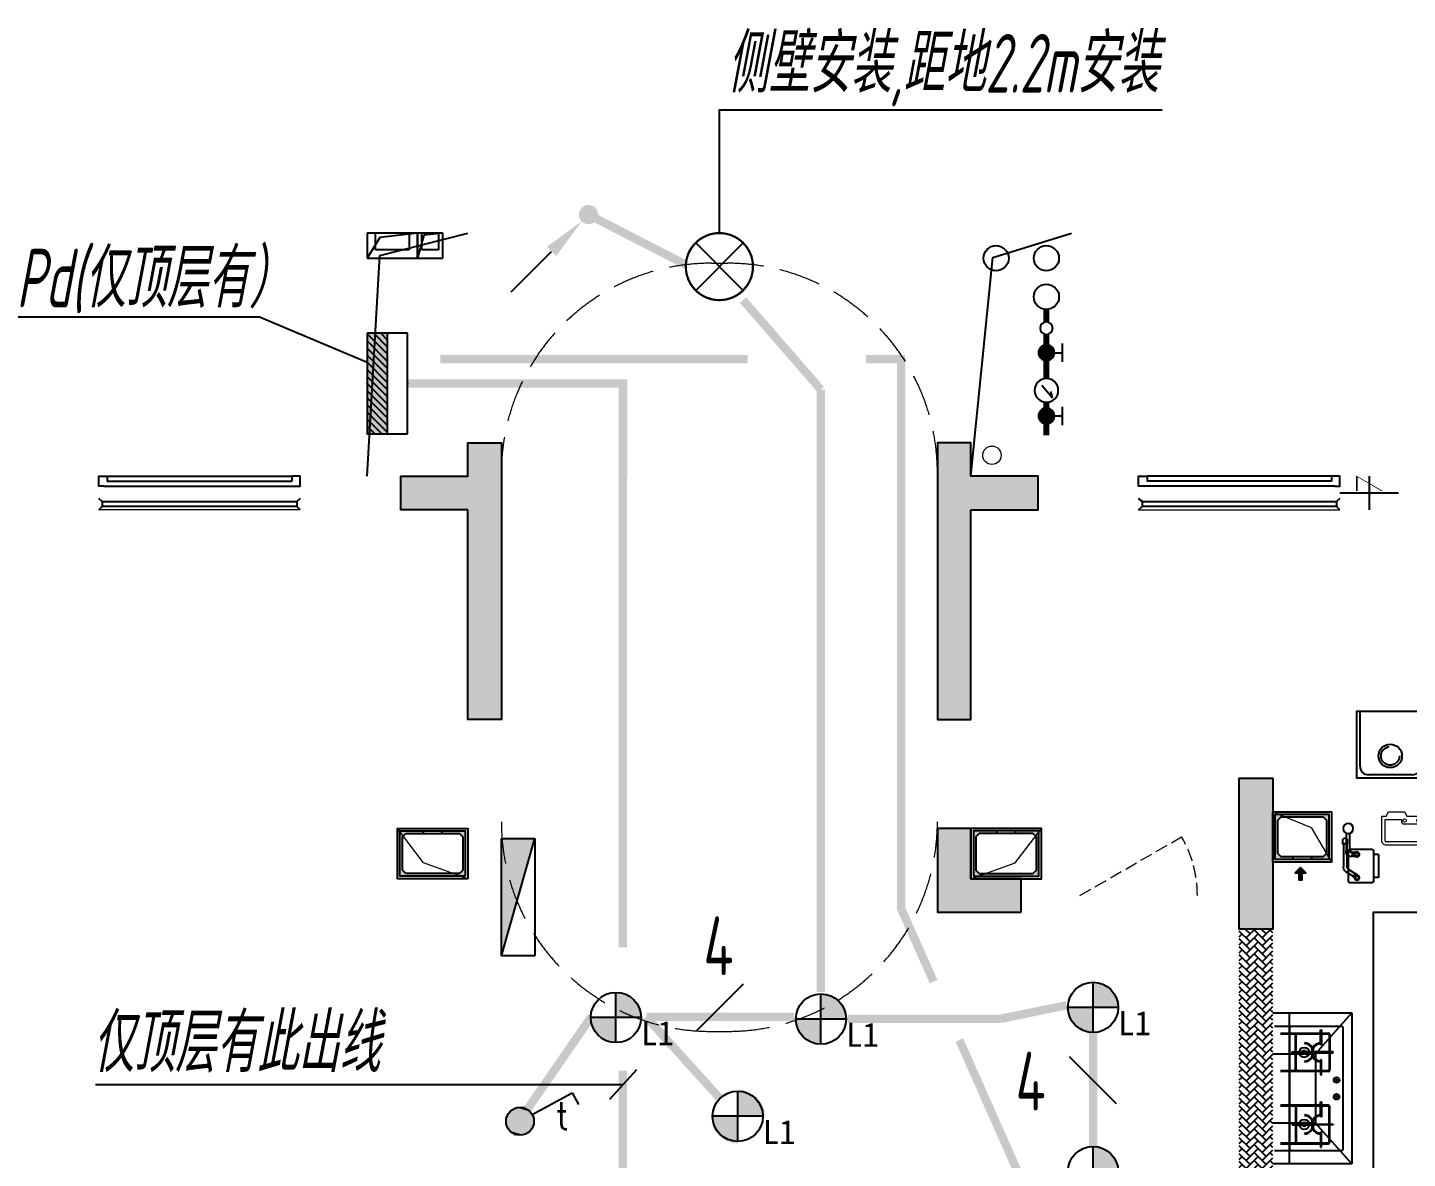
# Model space of a CAD drawing. Extents: x 3002737 to 4077523, y -995787 to -7267.
# Drawn here: x 3055412 to 3063640, y -977036 to -970294 of the extents above; entities that cross this region are included whole.
import ezdxf
from ezdxf.enums import TextEntityAlignment as Align

# ---------------------------------------------------------------- set-up
doc = ezdxf.new("R2010")
doc.units = 0
doc.header["$LTSCALE"] = 1000
doc.header["$MEASUREMENT"] = 0
doc.linetypes.add('__DASH', pattern=[0.35, 0.25, -0.1])
doc.linetypes.add('DASH', pattern=[0.35, 0.25, -0.1])
doc.layers.get('0').update_dxf_attribs({"linetype": 'CONTINUOUS'})
for name, color, linetype in [('!!电气', 1, 'CONTINUOUS'), ('3-栏杆1', 252, 'CONTINUOUS'), ('A-标注', 1, 'CONTINUOUS'), ('AH-FURNITURE', 1, 'CONTINUOUS'), ('COLU', 7, 'CONTINUOUS'), ('DIM-照明', 7, 'CONTINUOUS'), ('E-天花灯具', 92, 'CONTINUOUS'), ('EQUIP-照明', 3, 'CONTINUOUS'), ('EQUIP-箱柜', 3, 'CONTINUOUS'), ('EQUIP_消火栓', 7, 'CONTINUOUS'), ('LVTRY', 252, 'CONTINUOUS'), ('LWIRE', 4, 'CONTINUOUS'), ('S-砼墙填充', 251, 'CONTINUOUS'), ('VPIPE-消防', 1, 'TG_X'), ('VPIPE-给水', 3, 'TG_J'), ('VPIPE-雨水', 4, 'DASH'), ('WIRE-动力', 7, 'CONTINUOUS'), ('WIRE-照明', 2, 'CONTINUOUS'), ('保温', 6, 'CONTINUOUS'), ('建筑-排气道', 252, 'CONTINUOUS'), ('机电标识类', 1, 'CONTINUOUS'), ('污水', 3, 'CONTINUOUS'), ('看线', 185, 'CONTINUOUS'), ('管', 193, 'CONTINUOUS'), ('给水', 4, 'CONTINUOUS'), ('铝合金', 144, 'CONTINUOUS')]:
    doc.layers.add(name, color=color, linetype=linetype)
for name, color, linetype, lineweight in [('PUB_HATCH', 8, 'CONTINUOUS', 9), ('STAIR', 252, 'CONTINUOUS', 20), ('VPIPE-废水', 31, 'TG_F', 18), ('WINDOW', 146, 'CONTINUOUS', 20), ('平面-看线', 252, 'CONTINUOUS', 15), ('平面-空调预留孔', 252, 'CONTINUOUS', 15), ('立面-洞口示意', 252, 'CONTINUOUS', 13)]:
    doc.layers.add(name, color=color, linetype=linetype, lineweight=lineweight)
doc.styles.add('_TCH_LABEL', font='COMPLEX', dxfattribs={"bigfont": 'GBCBIG'})
doc.styles.add('_TEL_DIM', font='SIMPLEX', dxfattribs={"width": 0.8, "height": 3.5, "bigfont": 'HZTXT'})
doc.styles.add('DIM_FONT', font='SIMPLEX', dxfattribs={"width": 0.7, "bigfont": 'GBCBIG'})
doc.styles.add('HZTXT', font='gbeitc.shx', dxfattribs={"width": 0.8, "height": 400, "bigfont": 'hztxt.shx'})
doc.styles.get("Standard").update_dxf_attribs({"font": 'gbenor.shx', "bigfont": 'gbcbig.shx'})
doc.styles.add('TG_LINETYPE', font='SIMPLEX', dxfattribs={"width": 0.8, "height": 3, "bigfont": 'HZTXT'})
doc.styles.add('黑体', font='simhei.ttf')
doc.linetypes.add('TG_F', pattern='A,2,-0.3,["F",TG_LINETYPE,S=0.1,R=0,X=-0.23,Y=-0.15],0', length=2.3)
doc.linetypes.add('TG_J', pattern='A,2,-0.22,["J",TG_LINETYPE,S=0.1,R=0,X=-0.18,Y=-0.15],0', length=2.22)
doc.linetypes.add('TG_X', pattern='A,4,-0.3,["X",TG_LINETYPE,S=0.1,R=0,X=-0.23,Y=-0.15],0', length=4.3)

# ---------------------------------------------------------------- blocks, each defined once
blk = doc.blocks.new('$TwtSys$00000434')
at = {"color": 252}
for p, q in [((-0.5, 0.5), (-0.5, -0.5)), ((-0.5, -0.5), (0.5, 0.5)), ((0.5, 0.5), (-0.5, 0.5)), ((0.5, -0.5), (0.5, 0.5)), ((-0.5, -0.5), (0.5, -0.5))]:
    blk.add_line(p, q, dxfattribs=at)
blk.add_solid([(0.5, -0.5), (0.5, 0.5), (-0.5, -0.5)], dxfattribs=at)
blk = doc.blocks.new('A$C2705576B')
at = {"layer": '给水'}
h = blk.add_hatch(color=252, dxfattribs=at)
edge = h.paths.add_edge_path()
edge.add_arc((417.4753939132206, -1741.187018943019), 47.17066666666666, 0, 360)
h = blk.add_hatch(color=252, dxfattribs=at)
edge = h.paths.add_edge_path()
edge.add_arc((794.6793657876551, -1741.187018943019), 47.17066666666666, 0, 360)
at = {"layer": '给水', "color": 252}
for p, q in [((363.1358234086074, -1645.378875686787), (471.8149644187652, -1645.378875686787)), ((417.4753939132206, -1741.187018943019), (417.4753939132206, -1645.378875686787)), ((740.3397952830419, -1645.378875686787), (849.0189362931997, -1645.378875686787)), ((794.6793657876551, -1741.187018943019), (794.6793657876551, -1645.378875686787)), ((525.2828902192414, -1704.277946659364), (564.0495230220258, -1714.966761028394)), ((601.1412538066506, -1768.080788225867), (525.283035626635, -1704.277946659364))]:
    blk.add_line(p, q, dxfattribs=at)
at = {"layer": '给水', "color": 252, "const_width": 35.378}
for points in [[(499.0671900771558, -1741.187018943019), (302.4753939132206, -1741.187018943019)], [(903.4753939132206, -1741.187018943019), (640.5791900772601, -1741.187018943019)], [(1052.830608317163, -1741.187018943019), (978.4711268208921, -1741.187018943019)]]:
    blk.add_lwpolyline(points, dxfattribs=at)
at = {"layer": '给水', "color": 252}
for centre, radius in [((417.4753939132206, -1741.187018943019), 47.17066666666666), ((569.823190077208, -1741.187018943019), 70.756), ((794.6793657876551, -1741.187018943019), 47.17066666666666), ((940.9753939132206, -1741.187018943019), 37.5)]:
    blk.add_circle(centre, radius, dxfattribs=at)
blk = doc.blocks.new('A$C60D053AF')
at = {"layer": 'AH-FURNITURE', "color": 8}
for p, q in [((192.50000075961, -70.99998518347275), (327.5735938884318, -70.99998518347275)), ((232.5000007597264, -89.99999966996256), (128.2842720070621, -89.99999966996256)), ((232.5000007597264, -109.9999996698461), (128.2842720075278, -109.9999996699626)), ((192.50000075961, -90.99998518347275), (327.5735938884318, -90.99998518347275)), ((245.0000007597264, -129.4999851834727), (245.0000007597264, -122.4999996698461)), ((265.0000007597264, -129.4999851834727), (265.0000007597264, -122.4999996698461)), ((341.7157295121578, -96.85784955974668), (370.0190303710988, -143.1611504186876)), ((355.8578651358839, -82.71571393602062), (384.1611659948248, -129.0190147949615)), ((255.0000007597264, -280.9999851834727), (255.0000007597264, -250.9999851834727)), ((255.0000007597264, -280.9999851834727), (393.0000007597264, -280.9999851834727)), ((393.0000007597264, -280.9999851834727), (393.0000007597264, -250.9999851834727))]:
    blk.add_line(p, q, dxfattribs=at)
for points in [[(170.00000075961, -67.99998518347275, 1), (170.00000075961, -93.99998518358916), (192.50000075961, -93.99998518347275), (192.50000075961, -67.99998518347275)], [(234.0000007597264, -250.9999851834727), (414.0000007597264, -250.9999851834727, 0.4142135623730951), (424.0000007597264, -240.9999851834727), (424.0000007597264, -110.9999851834727, 0.4142135623730951), (414.0000007597264, -100.9999851834727), (234.0000007597264, -100.9999851834727, 0.4142135623730951), (224.0000007597264, -110.9999851834727), (224.0000007597264, -240.9999851834727, 0.4142135623730951)], [(268.0000007597264, -122.4999996698461), (268.0000007597264, -106.9999996698461, 0.4142135623724265), (248.0000007597264, -86.99999966984615), (232.5000007597264, -86.99999966984615), (232.50000075961, -112.9999996698461), (242.0000007597264, -112.9999996698461), (242.0000007597264, -122.4999996698461)], [(242.0000007597264, -151.9999851834727, 1), (268.0000007597264, -151.9999851834727), (268.0000007597264, -129.4999851834727), (242.0000007597264, -129.4999851834727)], [(383.8076126043452, -161.1923733388539, 1), (402.192388915224, -142.8075970279751), (386.2824863384012, -126.8976944513852), (367.8977100276388, -145.282470762264)]]:
    blk.add_lwpolyline(points, format="xyb", close=True, dxfattribs=at)
for centre, radius in [((100.0000007598428, -99.99999967066105), 30), ((255.0000007597264, -151.9999851834727), 15), ((255.0000007597264, -151.9999851834727), 10), ((393.0000007597264, -151.9999851834727), 15), ((393.0000007597264, -151.9999851834727), 10)]:
    blk.add_circle(centre, radius, dxfattribs=at)
for radius in [40, 20]:
    blk.add_arc((327.5735938884318, -110.9999851834727), radius, 45, 90, dxfattribs=at)
blk = doc.blocks.new('GDGDGRD')
at = {"layer": 'S-砼墙填充'}
h = blk.add_hatch(color=252, dxfattribs=at)
h.dxf.hatch_style = 1
h.paths.add_polyline_path([(431616.5562415686, 297415.3630930803), (431216.5562422522, 297415.3630930803), (431216.5562422522, 297615.3630930803), (431616.5562422522, 297615.3630930803), (431616.556241849, 297815.3646271446), (431816.5562415048, 297815.3646271446), (431816.5562412511, 296165.3630929611), (431616.5562415766, 296165.3630929611)])
h = blk.add_hatch(color=252, dxfattribs=at)
h.dxf.hatch_style = 1
h.paths.add_polyline_path([(434616.5562444357, 297415.3630930803), (435016.5562437521, 297415.3630930803), (435016.5562437521, 297615.3630930803), (434616.5562437521, 297615.3630930803), (434616.5562441554, 297815.3646271446), (434416.5562444995, 297815.3646271446), (434416.5562447533, 296165.3630929611), (434616.5562444278, 296165.3630929611)])
h = blk.add_hatch(color=252, dxfattribs=at)
h.dxf.hatch_style = 1
h.paths.add_polyline_path([(436416.5562367239, 295815.3630997267), (436416.5562367239, 295615.3630997267), (436416.5562379104, 294915.3631572557), (436216.5562379104, 294915.3631572557), (436216.5562367239, 295815.3630997267)])
h = blk.add_hatch(color=252, dxfattribs=at)
h.dxf.hatch_style = 1
h.paths.add_polyline_path([(434916.5562434115, 295015.6067079528), (434916.5562434115, 295215.6067079528), (434616.5562434115, 295215.6067079528), (434616.556244598, 295515.6066504238), (434416.556244598, 295515.6066504238), (434416.5562434115, 295015.6067079528)])
at = {"layer": 'COLU', "color": 252}
for points in [[(431616.5562415686, 297415.3630930803), (431216.5562422522, 297415.3630930803), (431216.5562422522, 297615.3630930803), (431616.5562422522, 297615.3630930803), (431616.556241849, 297815.3646271446), (431816.5562415048, 297815.3646271446), (431816.5562412511, 296165.3630929611), (431616.5562415766, 296165.3630929611), (431616.5562415686, 297415.3630930803)], [(434616.5562444357, 297415.3630930803), (435016.5562437521, 297415.3630930803), (435016.5562437521, 297615.3630930803), (434616.5562437521, 297615.3630930803), (434616.5562441554, 297815.3646271446), (434416.5562444995, 297815.3646271446), (434416.5562447533, 296165.3630929611), (434616.5562444278, 296165.3630929611), (434616.5562444357, 297415.3630930803)], [(436416.5562367239, 295815.3630997267), (436416.5562367239, 295615.3630997267), (436416.5562367239, 295615.3630997267), (436416.5562379104, 294915.3631572557), (436216.5562379104, 294915.3631572557), (436216.5562367239, 295815.3630997267)], [(434916.5562434115, 295015.6067079528), (434916.5562434115, 295215.6067079528), (434616.5562434115, 295215.6067079528), (434616.556244598, 295515.6066504238), (434416.556244598, 295515.6066504238), (434416.5562434115, 295015.6067079528)]]:
    blk.add_lwpolyline(points, close=True, dxfattribs=at)
blk = doc.blocks.new('A-Kitchen-7')
at = {"layer": 'LVTRY'}
for p, q in [((-518.6581278588565, 779.725278688129), (-7.244008776673581, 834.3051076843403)), ((-7.244008776673581, 834.3051076843403), (-3.585880917788018, 810.5855355854728)), ((-515, 756.005706589378), (-518.6581278588565, 779.725278688129)), ((-3.585880917788018, 810.5855355854728), (-515, 756.005706589378)), ((515, 756.005706589378), (-515, 756.005706589378)), ((-515, 756.005706589378), (-515, 40)), ((-485.6368437646597, 760.5342107040924), (-484.9384396369278, 756.005706589378)), ((-29.12075551543967, 766.9560861630598), (-112.0975807690556, 756.005706589378)), ((-29.12075551546877, 766.9560861630598), (-35.20590834700852, 806.4126680237241)), ((515, 780), (-5.820766091346741e-11, 780)), ((0, 756.005706589378), (-5.820766091346741e-11, 780)), ((515, 756.005706589378), (515, 780)), ((515, 40), (515, 756.005706589378)), ((-515, 40), (515, 40))]:
    blk.add_line(p, q, dxfattribs=at)
blk.add_lwpolyline([(-468.9430810984049, 40), (-468.9430810984049, 0), (468.9430810984049, 0), (468.9430810984632, 40)], close=True, dxfattribs=at)
blk = doc.blocks.new('rtyg7uyhg')
at = {"layer": 'LVTRY'}
for p, q in [((193590.3031336021, 45458.1133254503), (193590.3030643982, 45069.47696181395)), ((194234.6213208837, 45488.79502889935), (193620.9849572473, 45488.79513816872)), ((193896.3984467548, 45429.87059594441), (193857.5823896687, 45326.26016876537)), ((193925.7802168131, 45440.40881343969), (193940.0533153456, 45432.16822680717)), ((194265.3030643982, 45069.47684161765), (194265.3031336021, 45458.113205254)), ((193620.9848935069, 45130.84059271414), (193620.9849317512, 45345.61331998683)), ((193682.3485790417, 45406.97694542356), (193887.8216881326, 45406.97690883528)), ((193875.2965560293, 45316.03289288385), (193945.6178257855, 45401.45376218002)), ((194009.6212953876, 45345.61325078298), (194009.6212571432, 45130.84052351015)), ((194050.5303480524, 45130.84051622554), (194050.5303862967, 45345.61324349836)), ((194111.8940335871, 45406.97686893496), (194173.2576699507, 45406.97685800815)), ((194234.6212953876, 45345.61321071758), (194234.6212571432, 45130.84048344476)), ((193857.5823896687, 45326.26016876537), (193875.2965560293, 45316.03289288385)), ((193620.9848771165, 45038.79513816872), (194234.621240753, 45038.79502889935)), ((193948.2576098526, 45069.47689807355), (193682.3485189436, 45069.47694542356)), ((194173.2576098526, 45069.47685800816), (194111.893973489, 45069.47686893508))]:
    blk.add_line(p, q, dxfattribs=at)
for centre, radius in [((193866.4394935961, 45437.65873082454), 20.45454545454545), ((193989.1667663234, 45437.6587089707), 20.45454545454545), ((194070.9849481416, 45437.65869440146), 20.45454545454545), ((193815.3030944472, 45238.22692174855), 25.56818181818182), ((194137.4621853563, 45238.2268643822), 25.56818181818182)]:
    blk.add_circle(centre, radius, dxfattribs=at)
for centre, radius, start, end in [((193620.9849517839, 45458.11331998683), 30.68181818181818, 89.99998979807194, 179.9999897972382), ((193915.5529409315, 45422.69466753349), 20.45454545454545, 59.99998980057491, 159.4623117970261), ((193929.8260394641, 45414.45408090108), 20.45454545454545, 320.5376677968172, 59.99998980057491), ((194234.6213154203, 45458.11321071746), 30.68181818181818, 359.9999897972382, 89.99998979807194), ((193682.3485681149, 45345.61330905991), 61.36363636363636, 89.99998979807194, 179.9999897972382), ((193948.2576590239, 45345.6132617099), 61.36363636363636, 359.9999897972382, 89.99998979807194), ((194111.8940226603, 45345.61323257144), 61.36363636363636, 89.99998979807194, 179.9999897972382), ((194173.2576590239, 45345.6132216445), 61.36363636363636, 359.9999897972382, 89.99998979807194), ((193682.3485298705, 45130.84058178721), 61.36363636363636, 179.9999897972382, 269.9999897980719), ((193948.2576207797, 45130.8405344372), 61.36363636363636, 269.9999897980719, 359.9999897972382), ((194111.893984416, 45130.84050529861), 61.36363636363636, 179.9999897972382, 269.9999897980719), ((194173.2576207797, 45130.84049437181), 61.36363636363636, 269.9999897980719, 359.9999897972382), ((193620.9848825799, 45069.47695635049), 30.68181818181818, 179.9999897972382, 269.9999897980719), ((194234.6212462163, 45069.47684708112), 30.68181818181818, 269.9999897980719, 359.9999897972382)]:
    blk.add_arc(centre, radius, start, end, dxfattribs=at)
at = {"layer": 'LVTRY', "style": 'DIM_FONT', "width": 0.8, "flags": 9}
for tag in ['XSIZE', 'YSIZE']:
    blk.add_attdef(tag, (193927.8031388824, 45487.7665121054), '', height=0.5, rotation=89.99998979807198, dxfattribs=at)
blk = doc.blocks.new('FRSDFDGDGDRGDR')
at = {"layer": '平面-空调预留孔', "color": 252}
for p, q in [((699618.9179923869, 775447.756135683), (699746.3179923192, 775447.756135683)), ((699746.3179923192, 775447.756135683), (699746.3179923192, 775355.3561357355)), ((699612.3179923807, 775043.9561356568), (699612.3179923807, 775441.1561356868)), ((699719.9179922946, 775342.156135743), (699719.9179922946, 775142.9561356006)), ((699726.5179923008, 775348.7561357393), (699739.7179923131, 775348.7561357393)), ((699726.5179923008, 775136.3561356043), (699739.7179923131, 775136.3561356043)), ((699746.3179923192, 775129.7561356081), (699746.3179923192, 775037.3561356605)), ((699746.3179923192, 775037.3561356605), (699618.9179923869, 775037.3561356605))]:
    blk.add_line(p, q, dxfattribs=at)
blk.add_lwpolyline([(699766.1179923377, 775166.7161355871), (699792.5179923623, 775153.5161355946), (699792.5179923623, 775057.1561356493), (699766.1179923377, 775043.9561356568), (699766.1179923377, 775017.5561356718), (699618.9179923869, 775017.5561356718, -0.4142135623730951), (699592.5179923623, 775043.9561356568), (699592.5179923623, 775441.1561356868, -0.4142135623730951), (699618.9179923869, 775467.5561356718), (699766.1179923377, 775467.5561356718), (699766.1179923377, 775441.1561356868), (699792.5179923623, 775427.9561356943), (699792.5179923623, 775331.596135749), (699766.1179923377, 775318.3961357565)], format="xyb", close=True, dxfattribs=at)
for centre, radius in [((699739.7179923131, 775331.596135749), 10.55999999400228), ((699739.7179923131, 775243.1561357992), 15.83999999100342), ((699739.7179923131, 775153.5161355946), 10.55999999400228)]:
    blk.add_circle(centre, radius, dxfattribs=at)
for centre, radius, start, end in [((699618.917992382, 775441.1561356819), 6.600000001199078, 89.99999995997936, 179.9999999533093), ((699726.5179922959, 775342.1561357381), 6.600000001199078, 89.99999995997936, 179.9999999533093), ((699739.717992318, 775355.3561357405), 6.600000001206354, 269.9999999599793, 359.9999999533093), ((699726.5179922959, 775142.9561356056), 6.600000001199078, 180.0000000400206, 270.0000000533608), ((699739.717992318, 775129.7561356032), 6.600000001206354, 4.002063966804346e-08, 90.00000005336085), ((699618.917992382, 775043.9561356618), 6.600000001199078, 180.0000000400206, 270.0000000533608)]:
    blk.add_arc(centre, radius, start, end, dxfattribs=at)
blk = doc.blocks.new('*U171')
h = blk.add_hatch(color=5)
h.set_gradient(color1=(0, 0, 255), rotation=180, tint=1)
h.paths.add_polyline_path([(3.524958103184869e-15, -2.819966482547906e-15), (-6.350000000000009, -6.349999999999992), (-6.350000000000001, -2.159000000000014), (-15, -2.158999999999999), (-14.99999999999999, 2.159000000000044), (-6.349999999999993, 2.159000000000029), (-6.349999999999985, 6.350000000000009)])
at = {"color": 0, "linetype": 'Continuous'}
blk.add_lwpolyline([(3.524958103184869e-15, -2.819966482547906e-15), (-6.350000000000009, -6.349999999999992), (-6.350000000000001, -2.159000000000014), (-15, -2.158999999999999), (-14.99999999999999, 2.159000000000044), (-6.349999999999993, 2.159000000000029), (-6.349999999999985, 6.350000000000009)], close=True, dxfattribs=at)
blk = doc.blocks.new('VXCVXVXVDXVDX')
at = {"layer": 'PUB_HATCH'}
blk.add_hatch(color=252, dxfattribs=at).paths.add_polyline_path([(436751.5694273568, 295600.3626172644), (436751.5694273568, 295330.3626172644), (436646.5694273568, 295330.3626172644), (436646.5694273568, 295345.3626172644), (436716.5694273568, 295345.3626172644), (436736.5694273568, 295365.3626172644), (436736.5694273568, 295565.3626172644), (436716.5694273568, 295585.3626172644), (436466.5694273568, 295585.3626172644), (436446.5694273568, 295565.3626172644), (436446.5694273568, 295365.3626172644), (436466.5694273568, 295345.3626172644), (436536.5694273568, 295345.3626172644), (436536.5694273568, 295330.3626172644), (436431.5694273568, 295330.3626172644), (436431.5694273568, 295600.3626172644)])
at = {"layer": 'LVTRY', "color": 252}
for p, q in [((436536.5694273568, 295345.3626172644), (436536.5694273568, 295330.3626172644)), ((436646.5694273568, 295345.3626172644), (436646.5694273568, 295330.3626172644)), ((436416.5788132118, 294415.3626137216), (436886.7882998344, 294415.3626137216)), ((436516.578813212, 293515.3626137216), (436516.578813212, 294415.3626137216)), ((436670.8481987689, 294172.406880383), (436886.7882998344, 294415.3626137216)), ((436886.7882998344, 294415.3626137216), (436886.7882998344, 293515.3626137216)), ((436826.5788132118, 294335.3626137216), (436426.5788132118, 294335.3626137218)), ((436516.578813212, 294325.3626137218), (436516.5788132122, 293605.3626137216)), ((436701.8288132122, 294225.3626137218), (436701.8288132122, 294315.3626137219)), ((436701.8288132122, 294315.3626137219), (436706.3288132122, 294315.3626137219)), ((436706.3288132122, 294315.3626137219), (436706.3288132122, 294225.3626137218)), ((436836.5788132118, 293605.3626137216), (436836.5788132118, 294325.3626137216)), ((436461.5788132118, 294295.3626137219), (436746.5788132118, 294295.3626137218)), ((436461.5788132118, 294290.3626137219), (436746.5788132118, 294290.3626137218)), ((436551.578813212, 294075.3626137218), (436551.578813212, 294285.3626137219)), ((436556.578813212, 294075.3626137218), (436556.578813212, 294285.3626137219)), ((436706.3288132122, 294225.3626137218), (436701.8288132122, 294225.3626137218)), ((436751.5788132118, 294285.3626137218), (436751.5788132118, 294075.3626137218)), ((436756.5788132118, 294285.3626137218), (436756.5788132118, 294075.3626137218)), ((436416.5788132118, 294172.406880383), (436670.8481987689, 294172.406880383)), ((436516.578813212, 293757.3083375058), (436516.578813212, 294172.406880383)), ((436531.5788132122, 294182.612613722), (436659.0788132122, 294182.612613722)), ((436531.5788132122, 294178.112613722), (436531.5788132122, 294182.612613722)), ((436659.0788132122, 294178.112613722), (436531.5788132122, 294178.112613722)), ((436776.5788132115, 294182.612613722), (436649.0788132115, 294182.612613722)), ((436649.0788132115, 294182.612613722), (436649.0788132115, 294178.112613722)), ((436649.0788132115, 294178.112613722), (436776.5788132115, 294178.112613722)), ((436659.0788132122, 294182.612613722), (436659.0788132122, 294178.112613722)), ((436670.8481987689, 294172.406880383), (436670.8481987689, 293757.3083375058)), ((436706.3288132122, 294135.3626137218), (436701.8288132122, 294135.3626137218)), ((436701.8288132122, 294135.3626137218), (436701.8288132122, 294045.3626137216)), ((436706.3288132122, 294045.3626137216), (436706.3288132122, 294135.3626137218)), ((436776.5788132115, 294178.112613722), (436776.5788132115, 294182.612613722)), ((436746.5788132118, 294070.3626137218), (436461.5788132118, 294070.3626137218)), ((436746.5788132118, 294065.3626137218), (436461.5788132118, 294065.3626137218)), ((436701.8288132122, 294045.3626137216), (436706.3288132122, 294045.3626137216)), ((436815.9756168248, 294015.3626137216), (436777.1820095973, 294015.3626137216)), ((436796.5788132118, 293995.9658101086), (436796.5788132118, 294034.7594173361)), ((436815.9756168248, 293915.3626137216), (436777.1820095973, 293915.3626137216)), ((436796.5788132118, 293895.9658101086), (436796.5788132118, 293934.7594173361)), ((436746.5788132118, 293865.3626137216), (436461.5788132118, 293865.3626137216)), ((436746.5788132118, 293860.3626137216), (436461.5788132118, 293860.3626137216)), ((436551.578813212, 293855.3626137216), (436551.578813212, 293645.3626137215)), ((436556.578813212, 293855.3626137216), (436556.578813212, 293645.3626137215)), ((436701.8288132122, 293795.3626137216), (436701.8288132122, 293885.3626137216)), ((436701.8288132122, 293885.3626137216), (436706.3288132122, 293885.3626137216)), ((436706.3288132122, 293885.3626137216), (436706.3288132122, 293795.3626137216)), ((436751.5788132118, 293645.3626137216), (436751.5788132118, 293855.3626137216)), ((436756.5788132118, 293645.3626137216), (436756.5788132118, 293855.3626137216)), ((436670.8481987689, 293757.3083375058), (436416.5788132118, 293757.3083375058)), ((436659.0788132122, 293752.6126137214), (436531.5788132122, 293752.6126137214)), ((436531.5788132122, 293752.6126137214), (436531.5788132122, 293748.1126137214)), ((436531.5788132122, 293748.1126137214), (436659.0788132122, 293748.1126137214)), ((436649.0788132115, 293748.1126137214), (436649.0788132115, 293752.6126137214)), ((436649.0788132115, 293752.6126137214), (436776.5788132115, 293752.6126137214)), ((436776.5788132115, 293748.1126137214), (436649.0788132115, 293748.1126137214)), ((436659.0788132122, 293748.1126137214), (436659.0788132122, 293752.6126137214)), ((436886.7882998344, 293515.3626137216), (436670.8481987689, 293757.3083375058)), ((436706.3288132122, 293795.3626137216), (436701.8288132122, 293795.3626137216)), ((436776.5788132115, 293752.6126137214), (436776.5788132115, 293748.1126137214)), ((436461.5788132118, 293640.3626137215), (436746.5788132118, 293640.3626137216)), ((436706.3288132122, 293705.3626137216), (436701.8288132122, 293705.3626137216)), ((436701.8288132122, 293705.3626137216), (436701.8288132122, 293615.3626137216)), ((436706.3288132122, 293615.3626137216), (436706.3288132122, 293705.3626137216)), ((436426.578813212, 293595.3626137216), (436826.5788132118, 293595.3626137216)), ((436461.5788132118, 293635.3626137215), (436746.5788132118, 293635.3626137216)), ((436701.8288132122, 293615.3626137216), (436706.3288132122, 293615.3626137216)), ((436886.7882998344, 293515.3626137216), (436416.5788132118, 293515.3626137216))]:
    blk.add_line(p, q, dxfattribs=at)
for points in [[(436416.5694273568, 295615.3626172644), (436766.5694273568, 295615.3626172644), (436766.5694273568, 295315.3626172644), (436416.5694273568, 295315.3626172644)], [(436431.5694273568, 295600.3626172644), (436751.5694273568, 295600.3626172644), (436751.5694273568, 295330.3626172644), (436431.5694273568, 295330.3626172644)], [(436716.5694273568, 295345.3626172644), (436466.5694273568, 295345.3626172644), (436446.5694273568, 295365.3626172644), (436446.5694273568, 295565.3626172644), (436466.5694273568, 295585.3626172644), (436716.5694273568, 295585.3626172644), (436736.5694273568, 295565.3626172644), (436736.5694273568, 295365.3626172644), (436716.5694273568, 295345.3626172644)]]:
    blk.add_lwpolyline(points, close=True, dxfattribs=at)
blk.add_lwpolyline([(437016.5794646026, 292915.3634144634), (437016.5779587863, 295015.3630851463), (438516.5701812393, 295015.3630842563), (438516.5701812393, 293789.3634144615)], dxfattribs=at)
for centre, radius in [((436604.0788132118, 294180.3626137218), 29.7), ((436604.0788132118, 294180.3626137218), 11.7), ((436796.5788132118, 294015.3626137216), 16.99680361435897), ((436796.5788132118, 293915.3626137216), 16.99680361435897), ((436604.0788132118, 293750.3626137216), 29.7), ((436604.0788132118, 293750.3626137216), 11.7)]:
    blk.add_circle(centre, radius, dxfattribs=at)
for centre, radius, start, end in [((436526.578813212, 294325.3626137218), 10, 90, 180), ((436826.5788132118, 294325.3626137216), 10, 7.016709298534877e-15, 90), ((436561.578813212, 294285.3626137219), 10, 90, 180), ((436561.578813212, 294285.3626137219), 5, 90, 180), ((436604.0788132118, 294180.3626137218), 56.7, 2.274239184344274, 87.72576081585402), ((436604.0788132118, 294180.3626137218), 52.2, 2.470411041799992, 87.52958895835616), ((436704.078813212, 294180.3626137218), 56.7, 92.27423918414597, 177.7257608156557), ((436704.078813212, 294180.3626137218), 52.2, 92.47041104164384, 177.5295889582), ((436746.5788132118, 294285.3626137218), 10, 7.016709298534877e-15, 90), ((436746.5788132118, 294285.3626137218), 5, 7.016709298534877e-15, 90), ((436604.0788132118, 294180.3626137218), 56.7, 272.274239184146, 357.7257608156558), ((436604.0788132118, 294180.3626137218), 52.2, 272.4704110416438, 357.5295889582), ((436704.078813212, 294180.3626137218), 56.7, 182.2742391843443, 267.725760815854), ((436704.078813212, 294180.3626137218), 52.2, 182.4704110418, 267.5295889583562), ((436561.578813212, 294075.3626137218), 10, 180, 270), ((436561.578813212, 294075.3626137218), 5, 180, 270), ((436746.5788132118, 294075.3626137218), 5, 270, 7.016709298534877e-15), ((436746.5788132118, 294075.3626137218), 10, 270, 7.016709298534877e-15), ((436561.578813212, 293855.3626137216), 10, 90, 180), ((436561.578813212, 293855.3626137216), 5, 90, 180), ((436604.0788132118, 293750.3626137216), 56.7, 2.274239184344274, 87.72576081585402), ((436704.078813212, 293750.3626137216), 56.7, 92.27423918414597, 177.7257608156557), ((436746.5788132118, 293855.3626137216), 10, 7.016709298534877e-15, 90), ((436746.5788132118, 293855.3626137216), 5, 7.016709298534877e-15, 90), ((436604.0788132118, 293750.3626137216), 52.2, 2.470411041799992, 87.52958895835616), ((436604.0788132118, 293750.3626137216), 56.7, 272.274239184146, 357.7257608156558), ((436604.0788132118, 293750.3626137216), 52.2, 272.4704110416438, 357.5295889582), ((436704.078813212, 293750.3626137216), 56.7, 182.2742391843443, 267.725760815854), ((436704.078813212, 293750.3626137216), 52.2, 92.47041104164384, 177.5295889582), ((436704.078813212, 293750.3626137216), 52.2, 182.4704110418, 267.5295889583562), ((436561.578813212, 293645.3626137215), 10, 180, 270), ((436561.578813212, 293645.3626137215), 5, 180, 270), ((436746.5788132118, 293645.3626137216), 5, 270, 7.016709298534877e-15), ((436746.5788132118, 293645.3626137216), 10, 270, 7.016709298534877e-15), ((436526.5788132122, 293605.3626137216), 10, 180, 270), ((436826.5788132118, 293605.3626137216), 10, 270, 7.016709298534877e-15)]:
    blk.add_arc(centre, radius, start, end, dxfattribs=at)
at = {"layer": '立面-洞口示意', "color": 252}
blk.add_lwpolyline([(436416.5694273568, 295615.3626172644), (436645.121364471, 295521.4132340075), (436766.5694273568, 295315.3626172644)], dxfattribs=at)
at = {"color": 252, "rotation": 90}
blk.add_blockref('FRSDFDGDGDRGDR', (1212534.134853216, -404177.1549065949), dxfattribs=at)
at = {"color": 252, "xscale": -1}
blk.add_blockref('rtyg7uyhg', (632006.8818456081, 250026.5681428527), dxfattribs=at)
at = {"layer": 'LVTRY', "color": 252, "extrusion": (0, 0, -1), "xscale": -0.7999999999883585, "yscale": 0.7999999999883585, "zscale": -0.7999999999883585, "rotation": 270}
blk.add_blockref('A-Kitchen-7', (-439116.570181246, 293377.3634144608), dxfattribs=at)
at = {"layer": '建筑-排气道', "color": 252, "extrusion": (0, 0, -1), "xscale": 5, "yscale": 5, "zscale": -5, "rotation": 90}
blk.add_blockref('*U171', (-436581.666374882, 295283.0503464902), dxfattribs=at)
blk = doc.blocks.new('VXVXVXDVXDVXVDX')
at = {"layer": '保温', "linetype": 'ByBlock', "ltscale": 10}
h = blk.add_hatch(dxfattribs=at)
h.set_pattern_fill('AR-HBONE', color=251, scale=55)
h.set_pattern_definition([(45, (0, 0), (0, 47.41575231924514), [100.584, -33.528]), (135, (23.70786, 23.70786), (3.05311331771918e-15, 47.41575231924513), [100.584, -33.528])])
h.paths.add_polyline_path([(436416.5558995031, 294915.3631572535), (436216.5779397453, 294915.3631572578), (436216.5779792742, 292815.3647226786), (436416.5559390341, 292815.2059150265)])
blk = doc.blocks.new('A$C3EB2330C')
at = {"layer": '管', "color": 252}
for p, q in [((-0.0007213222561404109, 379.9995217677206), (329.9992786777439, 379.9995217677206)), ((379.9992786777439, 329.9995217677206), (379.9992786777439, 69.99952176772058)), ((329.9992786777439, 19.99952176772058), (-0.0007213222561404109, 19.99952176772058))]:
    blk.add_line(p, q, dxfattribs=at)
blk.add_lwpolyline([(399.9992786777439, 399.9995217677206), (399.9992786777439, -0.000478232279419899), (-0.0007213222561404109, -0.000478232279419899), (-0.0007213222561404109, 399.9995217677206)], close=True, dxfattribs=at)
for centre, start, end in [((329.9992786777439, 329.9995217677206), 0, 90), ((329.9992786777439, 69.99952176772058), 270, 360)]:
    blk.add_arc(centre, 50, start, end, dxfattribs=at)
blk.add_ellipse((267.4755955390865, 199.9995217677206), major_axis=(-49.49747468307308, -49.49747468307304), ratio=0.9999999999994058, start_param=-0.7853981633977454, end_param=5.49778714378184, dxfattribs=at)
blk = doc.blocks.new('A$C39FB4DEF')
at = {"linetype": '__DASH', "ltscale": 0.1}
blk.add_wipeout([(99.99999995594777, 100.07672358185337), (100.00000004396126, -100.07672358182077), (250.0000002177876, -100.0767238992848), (250.00000024837226, 100.07672323945005)], dxfattribs=at).dxf.layer = '污水'
at = {"layer": '机电标识类', "color": 250, "linetype": 'DASH', "ltscale": 400}
for p, q in [((175.0017480581882, 100.0767232633079), (175.0017480580718, -100.0767235861858)), ((350.0000060161692, 0), (0, 0))]:
    blk.add_line(p, q, dxfattribs=at)
at = {"layer": '污水', "linetype": '__DASH', "ltscale": 0.1, "const_width": 10}
blk.add_lwpolyline([(100.0000000626897, 100.0767232666258), (100.0000000625732, -100.0767235829262), (250.0000001752633, -100.076723593229), (250.0000001753797, 100.0767232562066)], close=True, dxfattribs=at)
blk = doc.blocks.new('A$C1BAD4CCC')
at = {"layer": 'PUB_HATCH'}
blk.add_hatch(color=252, dxfattribs=at).paths.add_polyline_path([(15, -15), (15, -285), (155, -285), (155, -270), (50, -270), (30, -250), (30, -50), (50, -30), (370, -30), (390, -50), (390, -250), (370, -270), (265, -270), (265, -285), (405, -285), (405, -15)])
at = {"layer": 'LVTRY', "color": 252}
for p, q in [((155, -270), (155, -285)), ((265, -270), (265, -285))]:
    blk.add_line(p, q, dxfattribs=at)
for points in [[(420, 0), (0, 0), (0, -300), (420, -300)], [(405, -15), (15, -15), (15, -285), (405, -285)], [(50, -270), (370, -270), (390, -250), (390, -50), (370, -30), (50, -30), (30, -50), (30, -250), (50, -270)]]:
    blk.add_lwpolyline(points, close=True, dxfattribs=at)
at = {"layer": '立面-洞口示意', "color": 252}
blk.add_lwpolyline([(420, 0), (156.4480628857855, -93.94938325695693), (0, -300)], dxfattribs=at)
blk = doc.blocks.new('A$C100F5A36')
at = {"layer": '3-栏杆1', "color": 252}
for p, q in [((20622.7355138557, -8033.270762843778), (20602.46688345866, -8015.483184529236)), ((20602.46688345866, -8015.483184529236), (20622.73551367549, -8033.270762685454)), ((20622.7355136727, -8062.553042543819), (20602.46690700855, -8082.399917579489)), ((20602.46690700855, -8082.399917579489), (20622.7355136727, -8062.553042543819)), ((20622.73551367549, -8033.270762685454), (20622.7355136727, -8062.553042543819)), ((20622.73551367549, -8033.336840161588), (21782.22170171747, -8033.307528073434)), ((21782.22170172026, -8062.589798127767), (20622.7355136727, -8062.619090351276)), ((21782.22170153726, -8033.270762801403), (21802.4903319343, -8015.48318448686)), ((21802.4903319343, -8015.48318448686), (21782.22170171747, -8033.270762643078)), ((21782.22170171747, -8033.270762643078), (21782.22170172026, -8062.553042501444)), ((21802.49030838441, -8082.399917537114), (21782.22170172026, -8062.553042501444)), ((26822.7100803284, -8033.270763067994), (26802.44144993136, -8015.483184753451)), ((26802.44144993136, -8015.483184753451), (26822.71008014819, -8033.270762909669)), ((26822.71008014539, -8062.553042768035), (26802.44147348125, -8082.399917803705)), ((26802.44147348125, -8082.399917803705), (26822.71008014539, -8062.553042768035)), ((26822.71008014819, -8033.270762909669), (26822.71008014539, -8062.553042768035)), ((26822.71008014819, -8033.336840385571), (27982.1962681897, -8033.307528297417)), ((27982.19626819249, -8062.589798351983), (26822.71008014539, -8062.619090575492)), ((27982.19626800995, -8033.270763025503), (28002.46489840653, -8015.48318471096)), ((28002.46489840653, -8015.48318471096), (27982.1962681897, -8033.270762867178)), ((27982.1962681897, -8033.270762867178), (27982.19626819249, -8062.553042725543)), ((28002.46487485711, -8082.399917761213), (27982.19626819249, -8062.553042725543))]:
    blk.add_line(p, q, dxfattribs=at)
at = {"layer": 'STAIR', "color": 252, "linetype": 'DASH'}
for points in [[(23002.46589336172, -7862.399917879375, -0.4142135623699036), (24252.46589336172, -6612.399917892879), (24352.46589337382, -6612.399917892879, -0.4142135623699035), (25602.46589337382, -7862.399917879375)], [(23002.46589538781, -9942.394442754565, 0.4142135623699036), (24252.46589538781, -11192.39444274106), (24352.46589539992, -11192.39444274106, 0.4142135623699035), (25602.46589539992, -9942.394442754565)]]:
    blk.add_lwpolyline(points, format="xyb", dxfattribs=at)
at = {"layer": 'VPIPE-废水', "color": 252}
blk.add_circle((25927.46488197241, -7757.400528808124), 55, dxfattribs=at)
at = {"layer": 'VPIPE-消防', "color": 252, "linetype": 'Continuous'}
blk.add_circle((25952.46453519259, -6582.399656666443), 75, dxfattribs=at)
at = {"layer": 'VPIPE-给水', "color": 252, "linetype": 'Continuous'}
for centre in [(26252.46488132048, -6582.397365430836), (26252.46488132048, -6812.397365430836)]:
    blk.add_circle(centre, 75, dxfattribs=at)
at = {"layer": 'VPIPE-雨水', "color": 252}
blk.add_circle((28302.46589254122, -9549.87624462787), 55, dxfattribs=at)
at = {"layer": 'WINDOW', "color": 252, "linetype": 'DASH', "ltscale": 0.3}
blk.add_lwpolyline([(26452.26025732933, -10382.34797059046), (27058.70163810719, -10032.36894944054, -0.1315257860348975), (27152.44346229592, -10382.12966113328)], format="xyb", dxfattribs=at)
at = {"layer": '平面-看线', "color": 252}
for p, q in [((21802.46690699598, -8082.399917355506), (20602.46690700855, -8082.399917579489)), ((26802.46487499168, -8082.399917656323), (28002.46487497864, -8082.399917880539))]:
    blk.add_line(p, q, dxfattribs=at)
at = {"layer": '看线', "color": 252, "ltscale": 0.5}
for points in [[(22202.46690626722, -7882.399917659466), (22277.38718830701, -6565.263011003612), (22802.46589110466, -6432.399917742936)], [(25802.44343205914, -7882.399917923147), (25933.38718830701, -6578.263011003612), (26402.46488197241, -6432.399917574832)]]:
    blk.add_lwpolyline(points, dxfattribs=at)
at = {"layer": '铝合金', "color": 252}
for points in [[(20632.45088343509, -7942.417099890998), (20602.45088449772, -7942.409116410417), (20602.46685390733, -7882.399917579489), (20652.46685213689, -7882.413223380689), (20652.45886865631, -7912.413222318282)], [(20602.45887042675, -7912.399916517315), (20602.46685390733, -7882.399917579489), (20652.46685213689, -7882.413223380689), (20652.46419097669, -7892.413223026553), (20652.46419097669, -7892.413223026553), (20652.45886620786, -7912.422423273092)], [(20652.46684968844, -7882.422424335498), (21752.46685321629, -7882.395812795963)], [(21772.45088554733, -7942.401132992352), (21802.45088448469, -7942.409116473049), (21802.46685389476, -7882.399917642237), (21752.4668556652, -7882.386611841153), (21752.45887218416, -7912.386610778864)], [(21802.45887041371, -7912.399916579947), (21802.46685389476, -7882.399917642237), (21752.4668556652, -7882.386611841153), (21752.46419450501, -7892.386611487018), (21752.46419450501, -7892.386611487018), (21752.45886973571, -7912.395811733673)], [(26832.48089644033, -7942.401132992352), (26802.48089750251, -7942.409116473049), (26802.4649280929, -7882.399917642237), (26852.46492632246, -7882.386611841153), (26852.47290980304, -7912.386610778864)], [(26802.47291157348, -7912.399916579947), (26802.4649280929, -7882.399917642237), (26852.46492632246, -7882.386611841153), (26852.46758748265, -7892.386611487018), (26852.46758748265, -7892.386611487018), (26852.47291225148, -7912.395811733673)], [(27952.46493229922, -7882.422424335498), (26852.4649287709, -7882.395812795963)], [(27972.48089855211, -7942.417099890998), (28002.48089748994, -7942.409116410417), (28002.46492807986, -7882.399917579489), (27952.46492985031, -7882.413223380689), (27952.47291333135, -7912.413222318282)], [(28002.47291156091, -7912.399916517315), (28002.46492807986, -7882.399917579489), (27952.46492985031, -7882.413223380689), (27952.46759101097, -7892.413223026553), (27952.46759101097, -7892.413223026553), (27952.4729157798, -7912.422423273092)], [(20632.45071534812, -7942.417099845363), (21772.45088554733, -7942.401132992352)], [(20652.45886620786, -7912.422423273092), (21752.45886973571, -7912.395811733673)], [(27972.48106663907, -7942.417099845363), (26832.48089644033, -7942.401132992352)], [(27952.4729157798, -7912.422423273092), (26852.47291225148, -7912.395811733673)]]:
    blk.add_lwpolyline(points, dxfattribs=at)
at = {"color": 252}
for name in ['GDGDGRD', 'VXVXVXDVXDVXVDX', 'VXCVXVXVDXVDX']:
    blk.add_blockref(name, (-408814.112811693, -305497.7630110036), dxfattribs=at)
at = {"color": 252, "xscale": -1}
for name, p, rotation in [('A$C60D053AF', (27952.4566156636, -9882.399925189791), 89.99999999929328), ('A$C1BAD4CCC', (22382.46600122703, -10281.8636674087), 180)]:
    blk.add_blockref(name, p, dxfattribs=dict(at, rotation=rotation))
at = {"color": 252, "rotation": 180.0000011675328}
blk.add_blockref('A$C1BAD4CCC', (26222.46586579131, -10281.86362828431), dxfattribs=at)
at = {"layer": 'EQUIP_消火栓', "color": 252, "xscale": -700, "yscale": 200, "zscale": 700, "rotation": 270.0000000000208}
blk.add_blockref('$TwtSys$00000434', (23102.46589544974, -10392.40688609192), dxfattribs=at)
at = {"layer": '污水', "color": 252, "xscale": -1, "rotation": 269.999999999891}
blk.add_blockref('A$C2705576B', (27993.65190026117, -7940.227973751258), dxfattribs=at)
at = {"layer": '管', "color": 252, "rotation": 270}
blk.add_blockref('A$C3EB2330C', (28102.4663707735, -9282.400649088668), dxfattribs=at)
at = {"color": 252}
blk.add_blockref('A$C39FB4DEF', (28002.46487497212, -7982.399917579489), dxfattribs=at)
blk = doc.blocks.new('$TelecSys$00000081')
for p, q in [((0.1041666666678793, 0.1041666666660603), (0.1041666666678793, 0.1041666666660603)), ((-0.1041666666678793, -0.1041666666660603), (-0.1041666666678793, -0.1041666666660603)), ((-1.150000000001455, -1.149999999999636), (-0.5499999999992724, -0.5499999999992724))]:
    blk.add_line(p, q)
at = {"const_width": 0.1425}
blk.add_lwpolyline([(0.07125000000087311, 0, 1), (-0.07125000000087311, 0, 1)], format="xyb", close=True, dxfattribs=at)
blk.add_solid([(-0.6199999999989814, -0.4799999999995634), (-0.4799999999995634, -0.6200000000008004), (-0.09999999999854481, -0.1000000000003638)])
at = {"width": 0.8, "flags": 9}
blk.add_attdef('A', (0, 0), '', height=2e-05, rotation=180, dxfattribs=at)
blk = doc.blocks.new('$equip$00002539')
for p, q in [((-0.3535533905960619, 0.3535533905960619), (0.3535533905960619, -0.3535533905960619)), ((0.3535533905960619, 0.3535533905960619), (-0.3535533905960619, -0.3535533905960619))]:
    blk.add_line(p, q)
at = {"const_width": 0.032}
blk.add_lwpolyline([(-0.5, 0, 0.9999999999999859), (0.5, 0, 0.9999999999999992), (-0.5, 0, 0.9114056613411954)], format="xyb", dxfattribs=at)
blk.add_circle((0, 0), 0.5)
for p in [(0, 0.5), (-0.5, 0), (0.5, 0), (0, -0.5)]:
    blk.add_point(p)
at = {"color": 7, "style": '_TEL_DIM', "flags": 1}
blk.add_attdef('A', text='', height=2e-05, dxfattribs=at).set_placement((0, 0), align=Align.MIDDLE_CENTER)
blk = doc.blocks.new('*X10')
at = {"color": 0}
for p, q in [((-250, 32.84271247461896), (-182.842712474619, 100)), ((-250, 68.19805153394634), (-218.1980515339463, 100)), ((-247.4873734152916, 0), (-147.4873734152916, 100)), ((-212.1320343559642, 0), (-112.1320343559642, 100)), ((-176.7766952966369, 0), (-76.77669529663686, 100)), ((-141.4213562373095, 0), (-41.42135623730948, 100)), ((-106.0660171779821, 0), (-6.066017177982118, 100)), ((-70.71067811865474, 0), (29.28932188134526, 100)), ((-35.35533905932737, 0), (64.64466094067264, 100)), ((0, 0), (100, 100)), ((35.35533905932737, 0), (135.3553390593274, 100)), ((70.71067811865474, 0), (170.7106781186548, 100)), ((106.0660171779821, 0), (206.0660171779821, 100)), ((141.4213562373095, 0), (241.4213562373095, 100)), ((176.7766952966369, 0), (250, 73.22330470336315)), ((212.1320343559642, 0), (250, 37.86796564403577)), ((247.4873734152916, 0), (250, 2.512626584708425))]:
    blk.add_line(p, q, dxfattribs=at)
blk = doc.blocks.new('$equip$00001414')
for p, q in [((0.75, 0.5999999999985448), (-0.75, 0.5999999999985448)), ((-0.75, 0.5999999999985448), (-0.75, 0)), ((0.75, 0), (0.75, 0.5999999999985448)), ((-0.75, 0.2999999999992724), (0.75, 0.2999999999992724)), ((-0.75, 0), (0.75, 0))]:
    blk.add_line(p, q)
at = {"const_width": 0.3}
blk.add_lwpolyline([(-0.75, 0.1500000000014552), (0.75, 0.1500000000014552)], dxfattribs=at)
for p in [(0, 0.5999999999985448), (-0.75, 0.2999999999992724), (0.75, 0.2999999999992724), (0, 0)]:
    blk.add_point(p)
at = {"xscale": 0.00300000000061118, "yscale": 0.00300000000061118, "zscale": 0.00300000000061118}
blk.add_blockref('*X10', (0, 0), dxfattribs=at)
at = {"style": '_TCH_LABEL', "flags": 9}
blk.add_attdef('A', (0, 0), '', height=2e-05, dxfattribs=at)
blk = doc.blocks.new('A$C0A82355E')
at = {"layer": '!!电气'}
for p, q in [((0, 300), (-150, 300)), ((-150, 300), (-150, 0)), ((-26.92685067094862, 223.3450037743896), (-150, 300)), ((-100, 50), (-100, 250)), ((-100, 250), (0, 250)), ((0, 0), (0, 300)), ((0, 0), (-26.92685067094862, 223.3450037743896)), ((-150, 0), (0, 0)), ((0, 50), (-100, 50))]:
    blk.add_line(p, q, dxfattribs=at)
blk = doc.blocks.new('A$C04F44ECC')
at = {"layer": '!!电气'}
for p, q in [((0, 0), (-300, 0)), ((-300, 0), (-300, -300)), ((-250, -200), (-250, 0)), ((0, 0), (-223.3450037743896, -26.92685067094862)), ((-50, 0), (-50, -200)), ((0, -300), (0, 0)), ((-223.3450037743896, -26.92685067094862), (-300, -300)), ((-300, -300), (0, -300)), ((-50, -200), (-250, -200))]:
    blk.add_line(p, q, dxfattribs=at)
blk = doc.blocks.new('DFADS')
at = {"layer": 'A-标注'}
h = blk.add_hatch(color=251, dxfattribs=at)
h.paths.add_polyline_path([(3405.602880127224, 358.326573435812), (3411.602880127239, 358.326573435812, 0.4142135623730951), (3405.602880127224, 364.326573435826)])
h.paths.add_polyline_path([(3399.60288012721, 358.326573435812, 0.4142135623730951), (3405.602880127224, 352.3265734357979), (3405.602880127224, 358.326573435812)])
at = {"layer": 'A-标注', "color": 92}
for p, q in [((3405.602880127224, 352.326573435796), (3405.602880127224, 364.3265734358256)), ((3411.602880127246, 358.326573435812), (3399.60288012722, 358.326573435812))]:
    blk.add_line(p, q, dxfattribs=at)
blk.add_circle((3405.602880127224, 358.326573435812), 6.000000000014163, dxfattribs=at)
at = {"layer": 'A-标注', "color": 3, "style": '黑体'}
blk.add_text('L1', height=5.759999999999071, dxfattribs=at).set_placement((3411.5825097248, 351.7042430805802))
blk = doc.blocks.new('$equip$00001822')
for p, q in [((0.1473139127483591, 0.3556472460822988), (0.625, 0.8333333333339397)), ((0.625, 0.8333333333339397), (0.7664213562384248, 0.6919119770955149))]:
    blk.add_line(p, q)
blk.add_circle((0, 0.2083333333339397), 0.2083333333334168)
for p in [(0, 0.4166666666660603), (-0.2083333333357587, 0.2083333333339397), (0.2083333333357587, 0.2083333333339397), (-0.01544940226449398, 0.0005736313996749232)]:
    blk.add_point(p)
for points in [[(0, 0.4166666666660603), (0, 0.4166666666660603), (-0.1041666666715173, 0.3887552924552438), (0.1041666666715173, 0.3887552924552438)], [(-0.1804219591213041, 0.312500000001819), (0.1804219591213041, 0.312500000001819), (-0.2083333333284827, 0.2083333333339397), (0.2083333333284827, 0.2083333333339397)], [(-0.1804219591213041, 0.1041666666660603), (0.1804219591213041, 0.1041666666660603), (-0.2083333333284827, 0.2083333333339397), (0.2083333333284827, 0.2083333333339397)], [(-0.1041666666715173, 0.3887552924552438), (0.1041666666715173, 0.3887552924552438), (-0.1804219591213041, 0.312500000001819), (0.1804219591213041, 0.312500000001819)], [(-0.1041666666715173, 0.02791137421263556), (0.1041666666715173, 0.02791137421263556), (-0.1804219591213041, 0.1041666666660603), (0.1804219591213041, 0.1041666666660603)], [(0, 1.818989403545856e-12), (0, 1.818989403545856e-12), (-0.1041666666715173, 0.02791137421263556), (0.1041666666715173, 0.02791137421263556)]]:
    blk.add_solid(points)
at = {"color": 7, "style": '_TEL_DIM'}
blk.add_attdef('$TEXT$', text='', height=0.4, dxfattribs=at).set_placement((0.5805799275694881, 0.4645799965601327), align=Align.MIDDLE_CENTER)
at = {"color": 7, "style": '_TEL_DIM', "flags": 1}
blk.add_attdef('A', text='', height=2e-05, dxfattribs=at).set_placement((0, 0), align=Align.MIDDLE_CENTER)
blk = doc.blocks.new('$TelecSys$00000095')
blk.add_line((0.4000000000014552, 0.3999999999996362), (-0.4000000000014552, -0.3999999999996362))
at = {"width": 0.8}
blk.add_attdef('N', text='', height=1, dxfattribs=at).set_placement((-0.01742161003494402, 1.055555546241521), align=Align.MIDDLE)

msp = doc.modelspace()

# ---------------------------------------------------------------- block references
at = {"layer": '!!电气'}
msp.add_blockref('A$C100F5A36', (3035234.978639014, -965086.5741692539), dxfattribs=at)

# ---------------------------------------------------------------- texts
at = {"layer": 'DIM-照明', "style": 'HZTXT', "width": 0.7}
msp.add_text('侧壁安装,距地2.2m安装', height=350, dxfattribs=at).set_placement((3059581.73845353, -970681.9015057324))

# ---------------------------------------------------------------- next in the draw order: hatches: boundary and pattern name
at = {"layer": 'E-天花灯具'}
h = msp.add_hatch(color=251, dxfattribs=at)
edge = h.paths.add_edge_path()
edge.add_line((3059648.99713557, -976786.9617510058), (3059808.99713557, -976786.9617510058))
edge.add_arc((3059648.99713557, -976786.9617510058), 160, 0, 90)
edge.add_line((3059648.99713557, -976626.9617510058), (3059648.99713557, -976786.9617510058))
edge = h.paths.add_edge_path()
edge.add_arc((3059648.99713557, -976786.9617510058), 160, 180, 270)
edge.add_line((3059648.99713557, -976946.9617510058), (3059648.99713557, -976786.9617510058))
edge.add_line((3059648.99713557, -976786.9617510058), (3059488.99713557, -976786.9617510058))

# ---------------------------------------------------------------- next in the draw order: linework, layer by layer
at = {"layer": '!!电气', "color": 2}
for p, q in [((3055056.932257675, -972018.419720999), (3056795.994774471, -972018.4197203203)), ((3056795.994774471, -972018.4197203203), (3057437.445545969, -972289.3818766724))]:
    msp.add_line(p, q, dxfattribs=at)
at = {"layer": '!!电气'}
for p, q in [((3059043.52055996, -976508.6667978675), (3058882.024010826, -976685.0660172687)), ((3058962.772285393, -976596.8664075681), (3055817.544484642, -976596.8664075681))]:
    msp.add_line(p, q, dxfattribs=at)
at = {"layer": '!!电气', "color": 7}
msp.add_lwpolyline([(3059537.437383038, -971518.9740871256), (3059537.437374073, -970784.3562151119), (3062178.265990984, -970784.3562151119)], dxfattribs=at)
at = {"layer": 'WIRE-动力', "color": 6, "const_width": 50}
for points in [[(3057874.453036847, -972270.1243085549), (3059706.383594783, -972270.1243084529)], [(3060410.886212978, -972270.1243085307), (3060620.671109185, -972270.1243085549), (3060620.671109185, -975545.2680369024), (3060814.367676848, -975982.5452910613)], [(3057677.445546078, -972416.6610971047), (3058962.772285393, -972416.6610971047), (3058961.447450157, -975778.2122364425)], [(3060968.482905214, -976330.4661897167), (3061324.022775159, -977133.1107588673)], [(3058961.157679237, -976513.4582045528), (3058960.846968397, -977301.8357697513)]]:
    msp.add_lwpolyline(points, dxfattribs=at)
at = {"layer": 'WIRE-照明', "color": 2, "const_width": 50}
msp.add_lwpolyline([(3059337.747486556, -971707.9701409512), (3058756.666514131, -971408.8148772444)], dxfattribs=at)
at = {"layer": 'WIRE-照明', "color": 2, "linetype": 'Continuous', "const_width": 50}
for points in [[(3059678.865896281, -971918.9740869977), (3060142.488070328, -972452.1867519678)], [(3060142.488070328, -976043.7107462789), (3060142.488070328, -972452.1867519678)], [(3061213.930632974, -976203.7107462792), (3061606.464608837, -976123.7107498741)], [(3058390.428821138, -976746.0516924525), (3058775.045735065, -976189.6380156867)], [(3059101.464980383, -976192.7835762429), (3059983.11974413, -976192.7835762429)], [(3059101.464980383, -976192.7835762429), (3059542.055571986, -976680.7917893402)], [(3060302.488070329, -976203.7107462792), (3061213.930632974, -976203.7107462792)], [(3061766.464608837, -976963.7107498738), (3061766.464608837, -976283.7107498745)]]:
    msp.add_lwpolyline(points, dxfattribs=at)

# ---------------------------------------------------------------- next in the draw order: block references
at = {"layer": '!!电气', "color": 2, "rotation": 90}
msp.add_blockref('A$C0A82355E', (3057736.936234029, -971518.9740869976), dxfattribs=at)
at = {"xscale": 0.5, "yscale": 0.5, "zscale": 0.5}
msp.add_blockref('A$C04F44ECC', (3057887.44503738, -971518.9740869976), dxfattribs=at)
at = {"layer": 'DIM-照明', "color": 2}
ref = msp.add_blockref('$TelecSys$00000095', (3059538.485833433, -976137.9116551103), dxfattribs=dict(at, xscale=350, yscale=350, zscale=350))
ref.add_attrib('N', '4', dxfattribs={"layer": '0', "color": 7, "height": 350, "width": 0.8}).set_placement((3059532.388269921, -975768.4672139258), align=Align.MIDDLE)
ref = msp.add_blockref('$TelecSys$00000095', (3061762.658080013, -976568.8388287416), dxfattribs=dict(at, xscale=350, yscale=350, zscale=350, rotation=90))
ref.add_attrib('N', '4', dxfattribs={"layer": '0', "color": 7, "height": 350, "width": 0.8}).set_placement((3061393.213638829, -976574.9363922538), align=Align.MIDDLE)
at = {"layer": 'E-天花灯具', "xscale": 25.0000479811577, "yscale": 25.0000479811577, "zscale": 25.0000479811577}
for p in [(2976625.51049581, -985094.4137356608), (2973780.589597353, -985154.2783779291), (2975003.039678889, -985163.5252841299), (2974506.799616335, -985743.4737739033), (2976625.51049581, -986073.246055971)]:
    msp.add_blockref('DFADS', p, dxfattribs=at)
at = {"layer": 'EQUIP-照明', "color": 6, "xscale": 400, "yscale": 400, "zscale": 400}
msp.add_blockref('$equip$00002539', (3059537.444540043, -971718.9740869976), dxfattribs=at)
at = {"layer": 'EQUIP-照明', "color": 2}
ref = msp.add_blockref('$equip$00001822', (3058325.21336954, -976894.8104029204), dxfattribs=dict(at, xscale=400, yscale=400, zscale=400, rotation=343.6967331583086))
ref.add_attrib('$TEXT$', 't', dxfattribs={"layer": '0', "color": 7, "height": 160, "style": '_TEL_DIM'}).set_placement((3058600.274152674, -976781.6433332334), align=Align.MIDDLE_CENTER)
at = {"layer": 'EQUIP-箱柜', "color": 6, "xscale": 400, "yscale": 400, "zscale": 400, "rotation": 270.0000000494967}
msp.add_blockref('$equip$00001414', (3057437.445546079, -972416.6610973119), dxfattribs=at)
at = {"layer": 'LWIRE', "color": 6, "xscale": 400, "yscale": 400, "zscale": 400}
msp.add_blockref('$TelecSys$00000081', (3058756.666514131, -971408.8148772444), dxfattribs=at)

# ---------------------------------------------------------------- next in the draw order: texts
at = {"layer": 'DIM-照明', "style": 'HZTXT', "width": 0.7}
for s, p in [('APd(仅顶层有）', (3055157.209210264, -971962.6893076459)), ('仅顶层有此出线', (3055797.920738429, -976521.9510546657))]:
    msp.add_text(s, height=350, dxfattribs=at).set_placement(p)

doc.saveas('drawing.dxf')
